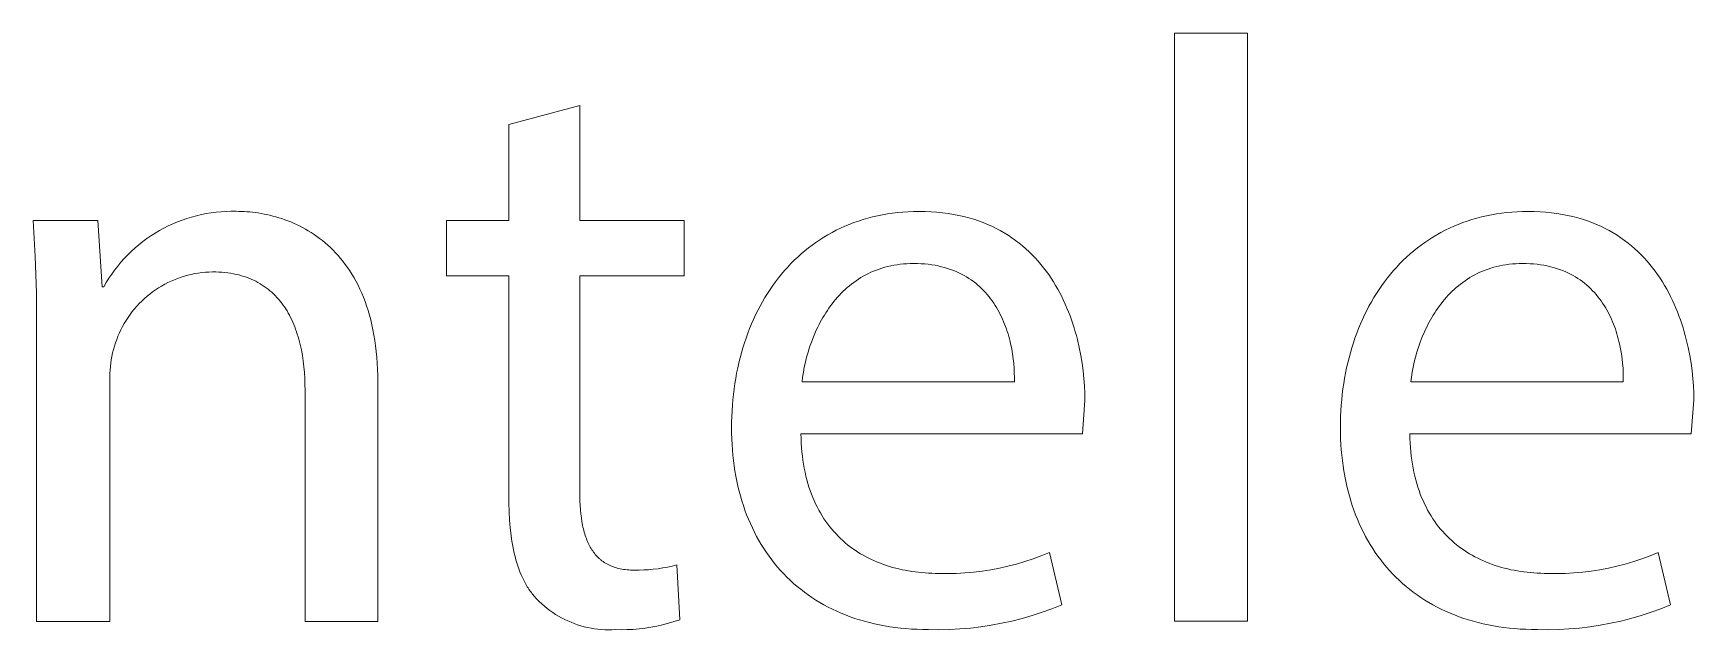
# Model space of a CAD drawing. Header units: millimetres. Extents: x 1383 to 4664, y -160 to 2132.
# Drawn here: x 4263.6 to 4329.4, y -105.3 to -81.6 of the extents above; entities that cross this region are included whole.
import ezdxf

# ---------------------------------------------------------------- set-up
doc = ezdxf.new("R2010")
doc.units = ezdxf.units.MM
doc.header["$MEASUREMENT"] = 0
doc.layers.add('Domyślny', color=7, linetype='Continuous', true_color=0x000000)

msp = doc.modelspace()

# ---------------------------------------------------------------- linework, layer by layer
at = {"layer": 'Domyślny', "color": 18, "lineweight": 15, "true_color": 0x000000}
for p, q in [((4308.843, -81.645), (4311.739, -81.645)), ((4308.843, -104.972), (4308.843, -81.645)), ((4311.739, -81.645), (4311.739, -104.972)), ((4282.432, -85.262), (4285.251, -84.508)), ((4285.251, -84.508), (4285.251, -89.075)), ((4282.432, -89.075), (4282.432, -85.262)), ((4269.663, -88.993), (4269.853, -88.935)), ((4269.853, -88.935), (4270.045, -88.883)), ((4270.045, -88.883), (4270.238, -88.838)), ((4270.238, -88.838), (4270.433, -88.799)), ((4270.433, -88.799), (4270.629, -88.767)), ((4270.629, -88.767), (4270.826, -88.742)), ((4270.826, -88.742), (4271.024, -88.724)), ((4271.024, -88.724), (4271.222, -88.712)), ((4271.222, -88.712), (4271.421, -88.707)), ((4271.421, -88.707), (4271.62, -88.709)), ((4271.62, -88.709), (4271.724, -88.71)), ((4271.724, -88.71), (4271.83, -88.713)), ((4271.83, -88.713), (4271.938, -88.718)), ((4271.938, -88.718), (4272.046, -88.725)), ((4272.046, -88.725), (4272.157, -88.734)), ((4272.157, -88.734), (4272.268, -88.746)), ((4272.268, -88.746), (4272.381, -88.76)), ((4272.381, -88.76), (4272.495, -88.776)), ((4272.495, -88.776), (4272.609, -88.795)), ((4272.609, -88.795), (4272.725, -88.816)), ((4272.725, -88.816), (4272.841, -88.84)), ((4272.841, -88.84), (4272.958, -88.867)), ((4272.958, -88.867), (4273.075, -88.896)), ((4273.075, -88.896), (4273.192, -88.928)), ((4273.192, -88.928), (4273.31, -88.963)), ((4296.679, -88.98), (4296.869, -88.93)), ((4296.869, -88.93), (4297.063, -88.885)), ((4297.063, -88.885), (4297.259, -88.845)), ((4297.259, -88.845), (4297.459, -88.811)), ((4297.459, -88.811), (4297.661, -88.781)), ((4297.661, -88.781), (4297.866, -88.757)), ((4297.866, -88.757), (4298.073, -88.738)), ((4298.073, -88.738), (4298.284, -88.724)), ((4298.284, -88.724), (4298.497, -88.716)), ((4298.497, -88.716), (4298.713, -88.713)), ((4298.713, -88.713), (4298.954, -88.717)), ((4298.954, -88.717), (4299.189, -88.726)), ((4299.189, -88.726), (4299.419, -88.743)), ((4299.419, -88.743), (4299.644, -88.765)), ((4299.644, -88.765), (4299.863, -88.794)), ((4299.863, -88.794), (4300.077, -88.829)), ((4300.077, -88.829), (4300.285, -88.869)), ((4300.285, -88.869), (4300.489, -88.915)), ((4300.489, -88.915), (4300.687, -88.967)), ((4320.836, -88.98), (4321.027, -88.93)), ((4321.027, -88.93), (4321.22, -88.885)), ((4321.22, -88.885), (4321.417, -88.845)), ((4321.417, -88.845), (4321.616, -88.811)), ((4321.616, -88.811), (4321.818, -88.781)), ((4321.818, -88.781), (4322.023, -88.757)), ((4322.023, -88.757), (4322.231, -88.738)), ((4322.231, -88.738), (4322.441, -88.724)), ((4322.441, -88.724), (4322.654, -88.716)), ((4322.654, -88.716), (4322.87, -88.713)), ((4322.87, -88.713), (4323.111, -88.717)), ((4323.111, -88.717), (4323.347, -88.726)), ((4323.347, -88.726), (4323.577, -88.743)), ((4323.577, -88.743), (4323.801, -88.765)), ((4323.801, -88.765), (4324.02, -88.794)), ((4324.02, -88.794), (4324.234, -88.829)), ((4324.234, -88.829), (4324.443, -88.869)), ((4324.443, -88.869), (4324.646, -88.915)), ((4324.646, -88.915), (4324.844, -88.967)), ((4263.651, -90.507), (4263.567, -89.069)), ((4263.567, -89.069), (4266.135, -89.069)), ((4266.135, -89.069), (4266.299, -91.703)), ((4268.237, -89.682), (4268.404, -89.575)), ((4268.404, -89.575), (4268.575, -89.473)), ((4268.575, -89.473), (4268.749, -89.378)), ((4268.749, -89.378), (4268.926, -89.289)), ((4268.926, -89.289), (4269.107, -89.205)), ((4269.107, -89.205), (4269.29, -89.128)), ((4269.29, -89.128), (4269.475, -89.057)), ((4269.475, -89.057), (4269.663, -88.993)), ((4273.31, -88.963), (4273.428, -89)), ((4273.428, -89), (4273.546, -89.041)), ((4273.546, -89.041), (4273.665, -89.085)), ((4273.665, -89.085), (4273.782, -89.132)), ((4273.782, -89.132), (4273.9, -89.182)), ((4273.9, -89.182), (4274.018, -89.235)), ((4274.018, -89.235), (4274.134, -89.291)), ((4274.134, -89.291), (4274.251, -89.351)), ((4274.251, -89.351), (4274.367, -89.414)), ((4274.367, -89.414), (4274.481, -89.481)), ((4274.481, -89.481), (4274.595, -89.551)), ((4274.595, -89.551), (4274.708, -89.625)), ((4279.963, -91.271), (4279.963, -89.075)), ((4279.963, -89.075), (4282.432, -89.075)), ((4285.251, -89.075), (4289.392, -89.075)), ((4289.392, -89.075), (4289.392, -91.271)), ((4295.095, -89.64), (4295.259, -89.549)), ((4295.259, -89.549), (4295.426, -89.462)), ((4295.426, -89.462), (4295.596, -89.379)), ((4295.596, -89.379), (4295.769, -89.301)), ((4295.769, -89.301), (4295.945, -89.227)), ((4295.945, -89.227), (4296.124, -89.158)), ((4296.124, -89.158), (4296.306, -89.094)), ((4296.306, -89.094), (4296.491, -89.034)), ((4296.491, -89.034), (4296.679, -88.98)), ((4300.687, -88.967), (4300.88, -89.024)), ((4300.88, -89.024), (4301.068, -89.086)), ((4301.068, -89.086), (4301.251, -89.154)), ((4301.251, -89.154), (4301.429, -89.226)), ((4301.429, -89.226), (4301.602, -89.304)), ((4301.602, -89.304), (4301.771, -89.386)), ((4301.771, -89.386), (4301.935, -89.472)), ((4301.935, -89.472), (4302.094, -89.563)), ((4302.094, -89.563), (4302.248, -89.659)), ((4319.252, -89.64), (4319.416, -89.549)), ((4319.416, -89.549), (4319.583, -89.462)), ((4319.583, -89.462), (4319.753, -89.379)), ((4319.753, -89.379), (4319.926, -89.301)), ((4319.926, -89.301), (4320.102, -89.227)), ((4320.102, -89.227), (4320.281, -89.158)), ((4320.281, -89.158), (4320.463, -89.094)), ((4320.463, -89.094), (4320.648, -89.034)), ((4320.648, -89.034), (4320.836, -88.98)), ((4324.844, -88.967), (4325.037, -89.024)), ((4325.037, -89.024), (4325.225, -89.086)), ((4325.225, -89.086), (4325.408, -89.154)), ((4325.408, -89.154), (4325.586, -89.226)), ((4325.586, -89.226), (4325.76, -89.304)), ((4325.76, -89.304), (4325.928, -89.386)), ((4325.928, -89.386), (4326.092, -89.472)), ((4326.092, -89.472), (4326.251, -89.563)), ((4326.251, -89.563), (4326.405, -89.659)), ((4267.459, -90.298), (4267.606, -90.164)), ((4267.606, -90.164), (4267.758, -90.036)), ((4267.758, -90.036), (4267.913, -89.912)), ((4267.913, -89.912), (4268.073, -89.794)), ((4268.073, -89.794), (4268.237, -89.682)), ((4274.708, -89.625), (4274.82, -89.702)), ((4274.82, -89.702), (4274.931, -89.783)), ((4274.931, -89.783), (4275.041, -89.868)), ((4275.041, -89.868), (4275.149, -89.957)), ((4275.149, -89.957), (4275.255, -90.05)), ((4275.255, -90.05), (4275.36, -90.147)), ((4275.36, -90.147), (4275.463, -90.248)), ((4275.463, -90.248), (4275.565, -90.352)), ((4294.178, -90.279), (4294.323, -90.162)), ((4294.323, -90.162), (4294.471, -90.05)), ((4294.471, -90.05), (4294.622, -89.941)), ((4294.622, -89.941), (4294.777, -89.837)), ((4294.777, -89.837), (4294.934, -89.736)), ((4294.934, -89.736), (4295.095, -89.64)), ((4302.248, -89.659), (4302.398, -89.758)), ((4302.398, -89.758), (4302.543, -89.861)), ((4302.543, -89.861), (4302.684, -89.969)), ((4302.684, -89.969), (4302.82, -90.08)), ((4302.82, -90.08), (4302.952, -90.194)), ((4302.952, -90.194), (4303.079, -90.312)), ((4318.335, -90.279), (4318.48, -90.162)), ((4318.48, -90.162), (4318.628, -90.05)), ((4318.628, -90.05), (4318.779, -89.941)), ((4318.779, -89.941), (4318.934, -89.837)), ((4318.934, -89.837), (4319.092, -89.736)), ((4319.092, -89.736), (4319.252, -89.64)), ((4326.405, -89.659), (4326.555, -89.758)), ((4326.555, -89.758), (4326.7, -89.861)), ((4326.7, -89.861), (4326.841, -89.969)), ((4326.841, -89.969), (4326.977, -90.08)), ((4326.977, -90.08), (4327.109, -90.194)), ((4327.109, -90.194), (4327.237, -90.312)), ((4263.694, -91.946), (4263.651, -90.507)), ((4266.798, -91.037), (4266.92, -90.881)), ((4266.92, -90.881), (4267.047, -90.728)), ((4267.047, -90.728), (4267.18, -90.58)), ((4267.18, -90.58), (4267.317, -90.437)), ((4267.317, -90.437), (4267.459, -90.298)), ((4275.565, -90.352), (4275.664, -90.462)), ((4275.664, -90.462), (4275.762, -90.575)), ((4275.762, -90.575), (4275.857, -90.693)), ((4275.857, -90.693), (4275.95, -90.815)), ((4275.95, -90.815), (4276.041, -90.941)), ((4293.502, -90.92), (4293.631, -90.785)), ((4293.631, -90.785), (4293.763, -90.653)), ((4293.763, -90.653), (4293.898, -90.524)), ((4293.898, -90.524), (4294.036, -90.4)), ((4294.036, -90.4), (4294.178, -90.279)), ((4297.472, -90.898), (4297.355, -90.928)), ((4297.592, -90.87), (4297.472, -90.898)), ((4297.714, -90.846), (4297.592, -90.87)), ((4297.838, -90.826), (4297.714, -90.846)), ((4297.964, -90.809), (4297.838, -90.826)), ((4298.093, -90.796), (4297.964, -90.809)), ((4298.225, -90.786), (4298.093, -90.796)), ((4298.358, -90.78), (4298.225, -90.786)), ((4298.494, -90.778), (4298.358, -90.78)), ((4298.645, -90.78), (4298.494, -90.778)), ((4298.792, -90.786), (4298.645, -90.78)), ((4298.936, -90.797), (4298.792, -90.786)), ((4299.076, -90.811), (4298.936, -90.797)), ((4299.213, -90.829), (4299.076, -90.811)), ((4299.346, -90.85), (4299.213, -90.829)), ((4299.476, -90.876), (4299.346, -90.85)), ((4299.603, -90.905), (4299.476, -90.876)), ((4299.726, -90.937), (4299.603, -90.905)), ((4303.079, -90.312), (4303.203, -90.433)), ((4303.203, -90.433), (4303.322, -90.558)), ((4303.322, -90.558), (4303.437, -90.685)), ((4303.437, -90.685), (4303.548, -90.815)), ((4303.548, -90.815), (4303.655, -90.948)), ((4317.66, -90.92), (4317.788, -90.785)), ((4317.788, -90.785), (4317.92, -90.653)), ((4317.92, -90.653), (4318.055, -90.524)), ((4318.055, -90.524), (4318.193, -90.4)), ((4318.193, -90.4), (4318.335, -90.279)), ((4321.63, -90.898), (4321.513, -90.928)), ((4321.749, -90.87), (4321.63, -90.898)), ((4321.871, -90.846), (4321.749, -90.87)), ((4321.995, -90.826), (4321.871, -90.846)), ((4322.122, -90.809), (4321.995, -90.826)), ((4322.251, -90.796), (4322.122, -90.809)), ((4322.382, -90.786), (4322.251, -90.796)), ((4322.516, -90.78), (4322.382, -90.786)), ((4322.652, -90.778), (4322.516, -90.78)), ((4322.802, -90.78), (4322.652, -90.778)), ((4322.95, -90.786), (4322.802, -90.78)), ((4323.093, -90.797), (4322.95, -90.786)), ((4323.234, -90.811), (4323.093, -90.797)), ((4323.37, -90.829), (4323.234, -90.811)), ((4323.504, -90.85), (4323.37, -90.829)), ((4323.633, -90.876), (4323.504, -90.85)), ((4323.76, -90.905), (4323.633, -90.876)), ((4323.883, -90.937), (4323.76, -90.905)), ((4327.237, -90.312), (4327.36, -90.433)), ((4327.36, -90.433), (4327.479, -90.558)), ((4327.479, -90.558), (4327.594, -90.685)), ((4327.594, -90.685), (4327.705, -90.815)), ((4327.705, -90.815), (4327.812, -90.948)), ((4266.364, -91.703), (4266.464, -91.531)), ((4266.464, -91.531), (4266.57, -91.363)), ((4266.57, -91.363), (4266.681, -91.198)), ((4266.681, -91.198), (4266.798, -91.037)), ((4268.909, -91.538), (4268.783, -91.603)), ((4269.036, -91.478), (4268.909, -91.538)), ((4269.166, -91.421), (4269.036, -91.478)), ((4269.298, -91.37), (4269.166, -91.421)), ((4269.431, -91.323), (4269.298, -91.37)), ((4269.566, -91.281), (4269.431, -91.323)), ((4269.702, -91.243), (4269.566, -91.281)), ((4269.839, -91.21), (4269.702, -91.243)), ((4269.978, -91.182), (4269.839, -91.21)), ((4270.117, -91.158), (4269.978, -91.182)), ((4270.257, -91.139), (4270.117, -91.158)), ((4270.398, -91.126), (4270.257, -91.139)), ((4270.539, -91.117), (4270.398, -91.126)), ((4270.68, -91.113), (4270.539, -91.117)), ((4270.806, -91.114), (4270.68, -91.113)), ((4270.929, -91.119), (4270.806, -91.114)), ((4271.05, -91.126), (4270.929, -91.119)), ((4271.168, -91.137), (4271.05, -91.126)), ((4271.283, -91.151), (4271.168, -91.137)), ((4271.397, -91.167), (4271.283, -91.151)), ((4271.507, -91.187), (4271.397, -91.167)), ((4271.616, -91.209), (4271.507, -91.187)), ((4271.722, -91.234), (4271.616, -91.209)), ((4271.825, -91.262), (4271.722, -91.234)), ((4271.926, -91.293), (4271.825, -91.262)), ((4272.025, -91.326), (4271.926, -91.293)), ((4272.121, -91.362), (4272.025, -91.326)), ((4272.216, -91.401), (4272.121, -91.362)), ((4272.307, -91.442), (4272.216, -91.401)), ((4272.397, -91.486), (4272.307, -91.442)), ((4272.484, -91.532), (4272.397, -91.486)), ((4272.569, -91.58), (4272.484, -91.532)), ((4276.041, -90.941), (4276.129, -91.072)), ((4276.129, -91.072), (4276.214, -91.207)), ((4276.214, -91.207), (4276.297, -91.348)), ((4276.297, -91.348), (4276.378, -91.492)), ((4276.378, -91.492), (4276.455, -91.642)), ((4282.432, -91.271), (4279.963, -91.271)), ((4282.432, -99.946), (4282.432, -91.271)), ((4289.392, -91.271), (4285.251, -91.271)), ((4285.251, -91.271), (4285.251, -99.848)), ((4292.91, -91.653), (4293.022, -91.5)), ((4293.022, -91.5), (4293.137, -91.35)), ((4293.137, -91.35), (4293.255, -91.203)), ((4293.255, -91.203), (4293.377, -91.06)), ((4293.377, -91.06), (4293.502, -90.92)), ((4296.124, -91.527), (4296.036, -91.594)), ((4296.214, -91.463), (4296.124, -91.527)), ((4296.307, -91.401), (4296.214, -91.463)), ((4296.402, -91.341), (4296.307, -91.401)), ((4296.499, -91.284), (4296.402, -91.341)), ((4296.598, -91.23), (4296.499, -91.284)), ((4296.7, -91.178), (4296.598, -91.23)), ((4296.803, -91.129), (4296.7, -91.178)), ((4296.909, -91.083), (4296.803, -91.129)), ((4297.017, -91.04), (4296.909, -91.083)), ((4297.128, -90.999), (4297.017, -91.04)), ((4297.24, -90.962), (4297.128, -90.999)), ((4297.355, -90.928), (4297.24, -90.962)), ((4299.846, -90.973), (4299.726, -90.937)), ((4299.963, -91.012), (4299.846, -90.973)), ((4300.076, -91.054), (4299.963, -91.012)), ((4300.186, -91.1), (4300.076, -91.054)), ((4300.294, -91.148), (4300.186, -91.1)), ((4300.398, -91.2), (4300.294, -91.148)), ((4300.499, -91.254), (4300.398, -91.2)), ((4300.597, -91.311), (4300.499, -91.254)), ((4300.692, -91.371), (4300.597, -91.311)), ((4300.784, -91.433), (4300.692, -91.371)), ((4300.873, -91.498), (4300.784, -91.433)), ((4300.96, -91.565), (4300.873, -91.498)), ((4301.043, -91.635), (4300.96, -91.565)), ((4303.655, -90.948), (4303.758, -91.083)), ((4303.758, -91.083), (4303.857, -91.221)), ((4303.857, -91.221), (4303.952, -91.361)), ((4303.952, -91.361), (4304.043, -91.504)), ((4304.043, -91.504), (4304.131, -91.648)), ((4317.068, -91.653), (4317.179, -91.5)), ((4317.179, -91.5), (4317.294, -91.35)), ((4317.294, -91.35), (4317.413, -91.203)), ((4317.413, -91.203), (4317.534, -91.06)), ((4317.534, -91.06), (4317.66, -90.92)), ((4320.281, -91.527), (4320.193, -91.594)), ((4320.372, -91.463), (4320.281, -91.527)), ((4320.464, -91.401), (4320.372, -91.463)), ((4320.559, -91.341), (4320.464, -91.401)), ((4320.656, -91.284), (4320.559, -91.341)), ((4320.756, -91.23), (4320.656, -91.284)), ((4320.857, -91.178), (4320.756, -91.23)), ((4320.961, -91.129), (4320.857, -91.178)), ((4321.067, -91.083), (4320.961, -91.129)), ((4321.175, -91.04), (4321.067, -91.083)), ((4321.285, -90.999), (4321.175, -91.04)), ((4321.398, -90.962), (4321.285, -90.999)), ((4321.513, -90.928), (4321.398, -90.962)), ((4324.003, -90.973), (4323.883, -90.937)), ((4324.12, -91.012), (4324.003, -90.973)), ((4324.233, -91.054), (4324.12, -91.012)), ((4324.344, -91.1), (4324.233, -91.054)), ((4324.451, -91.148), (4324.344, -91.1)), ((4324.555, -91.2), (4324.451, -91.148)), ((4324.656, -91.254), (4324.555, -91.2)), ((4324.754, -91.311), (4324.656, -91.254)), ((4324.849, -91.371), (4324.754, -91.311)), ((4324.941, -91.433), (4324.849, -91.371)), ((4325.031, -91.498), (4324.941, -91.433)), ((4325.117, -91.565), (4325.031, -91.498)), ((4325.201, -91.635), (4325.117, -91.565)), ((4327.812, -90.948), (4327.915, -91.083)), ((4327.915, -91.083), (4328.014, -91.221)), ((4328.014, -91.221), (4328.109, -91.361)), ((4328.109, -91.361), (4328.2, -91.504)), ((4328.2, -91.504), (4328.288, -91.648)), ((4263.698, -93.385), (4263.694, -91.946)), ((4266.299, -91.703), (4266.364, -91.703)), ((4267.977, -92.172), (4267.874, -92.268)), ((4268.083, -92.079), (4267.977, -92.172)), ((4268.193, -91.99), (4268.083, -92.079)), ((4268.306, -91.904), (4268.193, -91.99)), ((4268.421, -91.823), (4268.306, -91.904)), ((4268.539, -91.745), (4268.421, -91.823)), ((4268.66, -91.672), (4268.539, -91.745)), ((4268.783, -91.603), (4268.66, -91.672)), ((4272.652, -91.632), (4272.569, -91.58)), ((4272.732, -91.685), (4272.652, -91.632)), ((4272.81, -91.741), (4272.732, -91.685)), ((4272.887, -91.799), (4272.81, -91.741)), ((4272.961, -91.859), (4272.887, -91.799)), ((4273.032, -91.922), (4272.961, -91.859)), ((4273.102, -91.987), (4273.032, -91.922)), ((4273.17, -92.054), (4273.102, -91.987)), ((4273.235, -92.123), (4273.17, -92.054)), ((4273.299, -92.194), (4273.235, -92.123)), ((4273.36, -92.267), (4273.299, -92.194)), ((4276.455, -91.642), (4276.529, -91.796)), ((4276.529, -91.796), (4276.6, -91.956)), ((4276.6, -91.956), (4276.669, -92.12)), ((4276.669, -92.12), (4276.733, -92.289)), ((4292.499, -92.299), (4292.597, -92.133)), ((4292.597, -92.133), (4292.698, -91.97)), ((4292.698, -91.97), (4292.802, -91.81)), ((4292.802, -91.81), (4292.91, -91.653)), ((4295.403, -92.203), (4295.333, -92.288)), ((4295.475, -92.121), (4295.403, -92.203)), ((4295.549, -92.04), (4295.475, -92.121)), ((4295.625, -91.961), (4295.549, -92.04)), ((4295.703, -91.883), (4295.625, -91.961)), ((4295.783, -91.808), (4295.703, -91.883)), ((4295.865, -91.735), (4295.783, -91.808)), ((4295.949, -91.663), (4295.865, -91.735)), ((4296.036, -91.594), (4295.949, -91.663)), ((4301.124, -91.707), (4301.043, -91.635)), ((4301.202, -91.781), (4301.124, -91.707)), ((4301.277, -91.857), (4301.202, -91.781)), ((4301.35, -91.935), (4301.277, -91.857)), ((4301.42, -92.015), (4301.35, -91.935)), ((4301.487, -92.096), (4301.42, -92.015)), ((4301.552, -92.18), (4301.487, -92.096)), ((4301.614, -92.265), (4301.552, -92.18)), ((4304.131, -91.648), (4304.215, -91.794)), ((4304.215, -91.794), (4304.295, -91.942)), ((4304.295, -91.942), (4304.371, -92.091)), ((4304.371, -92.091), (4304.445, -92.242)), ((4316.656, -92.299), (4316.754, -92.133)), ((4316.754, -92.133), (4316.855, -91.97)), ((4316.855, -91.97), (4316.96, -91.81)), ((4316.96, -91.81), (4317.068, -91.653)), ((4319.561, -92.203), (4319.491, -92.288)), ((4319.632, -92.121), (4319.561, -92.203)), ((4319.706, -92.04), (4319.632, -92.121)), ((4319.782, -91.961), (4319.706, -92.04)), ((4319.86, -91.883), (4319.782, -91.961)), ((4319.94, -91.808), (4319.86, -91.883)), ((4320.022, -91.735), (4319.94, -91.808)), ((4320.107, -91.663), (4320.022, -91.735)), ((4320.193, -91.594), (4320.107, -91.663)), ((4325.281, -91.707), (4325.201, -91.635)), ((4325.359, -91.781), (4325.281, -91.707)), ((4325.434, -91.857), (4325.359, -91.781)), ((4325.507, -91.935), (4325.434, -91.857)), ((4325.577, -92.015), (4325.507, -91.935)), ((4325.644, -92.096), (4325.577, -92.015)), ((4325.709, -92.18), (4325.644, -92.096)), ((4325.771, -92.265), (4325.709, -92.18)), ((4328.288, -91.648), (4328.372, -91.794)), ((4328.372, -91.794), (4328.452, -91.942)), ((4328.452, -91.942), (4328.529, -92.091)), ((4328.529, -92.091), (4328.602, -92.242)), ((4267.411, -92.801), (4267.33, -92.917)), ((4267.496, -92.688), (4267.411, -92.801)), ((4267.585, -92.578), (4267.496, -92.688)), ((4267.678, -92.472), (4267.585, -92.578)), ((4267.774, -92.368), (4267.678, -92.472)), ((4267.874, -92.268), (4267.774, -92.368)), ((4273.419, -92.343), (4273.36, -92.267)), ((4273.476, -92.42), (4273.419, -92.343)), ((4273.532, -92.499), (4273.476, -92.42)), ((4273.585, -92.58), (4273.532, -92.499)), ((4273.636, -92.663), (4273.585, -92.58)), ((4273.686, -92.747), (4273.636, -92.663)), ((4273.733, -92.834), (4273.686, -92.747)), ((4273.779, -92.922), (4273.733, -92.834)), ((4276.733, -92.289), (4276.795, -92.463)), ((4276.795, -92.463), (4276.852, -92.643)), ((4276.852, -92.643), (4276.906, -92.827)), ((4276.906, -92.827), (4276.957, -93.017)), ((4292.144, -92.994), (4292.228, -92.816)), ((4292.228, -92.816), (4292.315, -92.641)), ((4292.315, -92.641), (4292.405, -92.468)), ((4292.405, -92.468), (4292.499, -92.299)), ((4294.956, -92.823), (4294.9, -92.916)), ((4295.014, -92.731), (4294.956, -92.823)), ((4295.074, -92.639), (4295.014, -92.731)), ((4295.136, -92.549), (4295.074, -92.639)), ((4295.2, -92.461), (4295.136, -92.549)), ((4295.266, -92.373), (4295.2, -92.461)), ((4295.333, -92.288), (4295.266, -92.373)), ((4301.674, -92.351), (4301.614, -92.265)), ((4301.731, -92.439), (4301.674, -92.351)), ((4301.786, -92.528), (4301.731, -92.439)), ((4301.838, -92.619), (4301.786, -92.528)), ((4301.889, -92.71), (4301.838, -92.619)), ((4301.936, -92.803), (4301.889, -92.71)), ((4301.982, -92.897), (4301.936, -92.803)), ((4304.445, -92.242), (4304.514, -92.394)), ((4304.514, -92.394), (4304.58, -92.547)), ((4304.58, -92.547), (4304.643, -92.702)), ((4304.643, -92.702), (4304.703, -92.857)), ((4304.703, -92.857), (4304.759, -93.013)), ((4316.302, -92.994), (4316.385, -92.816)), ((4316.385, -92.816), (4316.472, -92.641)), ((4316.472, -92.641), (4316.562, -92.468)), ((4316.562, -92.468), (4316.656, -92.299)), ((4319.113, -92.823), (4319.057, -92.916)), ((4319.171, -92.731), (4319.113, -92.823)), ((4319.231, -92.639), (4319.171, -92.731)), ((4319.293, -92.549), (4319.231, -92.639)), ((4319.357, -92.461), (4319.293, -92.549)), ((4319.423, -92.373), (4319.357, -92.461)), ((4319.491, -92.288), (4319.423, -92.373)), ((4325.831, -92.351), (4325.771, -92.265)), ((4325.888, -92.439), (4325.831, -92.351)), ((4325.943, -92.528), (4325.888, -92.439)), ((4325.996, -92.619), (4325.943, -92.528)), ((4326.046, -92.71), (4325.996, -92.619)), ((4326.094, -92.803), (4326.046, -92.71)), ((4326.139, -92.897), (4326.094, -92.803)), ((4328.602, -92.242), (4328.671, -92.394)), ((4328.671, -92.394), (4328.738, -92.547)), ((4328.738, -92.547), (4328.801, -92.702)), ((4328.801, -92.702), (4328.86, -92.857)), ((4328.86, -92.857), (4328.916, -93.013)), ((4263.698, -104.978), (4263.698, -93.385)), ((4266.986, -93.533), (4266.93, -93.663)), ((4267.046, -93.405), (4266.986, -93.533)), ((4267.111, -93.279), (4267.046, -93.405)), ((4267.18, -93.156), (4267.111, -93.279)), ((4267.253, -93.035), (4267.18, -93.156)), ((4267.33, -92.917), (4267.253, -93.035)), ((4273.822, -93.011), (4273.779, -92.922)), ((4273.864, -93.103), (4273.822, -93.011)), ((4273.904, -93.196), (4273.864, -93.103)), ((4273.942, -93.29), (4273.904, -93.196)), ((4273.978, -93.387), (4273.942, -93.29)), ((4274.013, -93.484), (4273.978, -93.387)), ((4274.045, -93.583), (4274.013, -93.484)), ((4276.957, -93.017), (4277.004, -93.213)), ((4277.004, -93.213), (4277.046, -93.413)), ((4277.046, -93.413), (4277.085, -93.619)), ((4291.848, -93.735), (4291.917, -93.546)), ((4291.917, -93.546), (4291.989, -93.359)), ((4291.989, -93.359), (4292.065, -93.175)), ((4292.065, -93.175), (4292.144, -92.994)), ((4294.603, -93.496), (4294.518, -93.694)), ((4294.648, -93.398), (4294.603, -93.496)), ((4294.694, -93.3), (4294.648, -93.398)), ((4294.743, -93.203), (4294.694, -93.3)), ((4294.793, -93.106), (4294.743, -93.203)), ((4294.846, -93.011), (4294.793, -93.106)), ((4294.9, -92.916), (4294.846, -93.011)), ((4302.025, -92.992), (4301.982, -92.897)), ((4302.067, -93.087), (4302.025, -92.992)), ((4302.106, -93.183), (4302.067, -93.087)), ((4302.143, -93.28), (4302.106, -93.183)), ((4302.177, -93.377), (4302.143, -93.28)), ((4302.21, -93.475), (4302.177, -93.377)), ((4302.241, -93.573), (4302.21, -93.475)), ((4304.759, -93.013), (4304.812, -93.169)), ((4304.812, -93.169), (4304.862, -93.326)), ((4304.862, -93.326), (4304.909, -93.483)), ((4304.909, -93.483), (4304.953, -93.64)), ((4316.005, -93.735), (4316.074, -93.546)), ((4316.074, -93.546), (4316.146, -93.359)), ((4316.146, -93.359), (4316.222, -93.175)), ((4316.222, -93.175), (4316.302, -92.994)), ((4318.76, -93.496), (4318.676, -93.694)), ((4318.805, -93.398), (4318.76, -93.496)), ((4318.852, -93.3), (4318.805, -93.398)), ((4318.9, -93.203), (4318.852, -93.3)), ((4318.951, -93.106), (4318.9, -93.203)), ((4319.003, -93.011), (4318.951, -93.106)), ((4319.057, -92.916), (4319.003, -93.011)), ((4326.183, -92.992), (4326.139, -92.897)), ((4326.224, -93.087), (4326.183, -92.992)), ((4326.263, -93.183), (4326.224, -93.087)), ((4326.3, -93.28), (4326.263, -93.183)), ((4326.335, -93.377), (4326.3, -93.28)), ((4326.367, -93.475), (4326.335, -93.377)), ((4326.398, -93.573), (4326.367, -93.475)), ((4328.916, -93.013), (4328.97, -93.169)), ((4328.97, -93.169), (4329.02, -93.326)), ((4329.02, -93.326), (4329.066, -93.483)), ((4329.066, -93.483), (4329.11, -93.64)), ((4266.752, -94.195), (4266.719, -94.328)), ((4266.79, -94.063), (4266.752, -94.195)), ((4266.832, -93.928), (4266.79, -94.063)), ((4266.879, -93.794), (4266.832, -93.928)), ((4266.93, -93.663), (4266.879, -93.794)), ((4274.076, -93.684), (4274.045, -93.583)), ((4274.106, -93.786), (4274.076, -93.684)), ((4274.133, -93.889), (4274.106, -93.786)), ((4274.159, -93.993), (4274.133, -93.889)), ((4274.205, -94.206), (4274.159, -93.993)), ((4274.245, -94.424), (4274.205, -94.206)), ((4277.085, -93.619), (4277.119, -93.831)), ((4277.119, -93.831), (4277.15, -94.048)), ((4277.15, -94.048), (4277.175, -94.271)), ((4291.665, -94.317), (4291.722, -94.121)), ((4291.722, -94.121), (4291.783, -93.926)), ((4291.783, -93.926), (4291.848, -93.735)), ((4294.371, -94.095), (4294.308, -94.296)), ((4294.441, -93.894), (4294.371, -94.095)), ((4294.518, -93.694), (4294.441, -93.894)), ((4302.27, -93.672), (4302.241, -93.573)), ((4302.297, -93.77), (4302.27, -93.672)), ((4302.322, -93.869), (4302.297, -93.77)), ((4302.345, -93.968), (4302.322, -93.869)), ((4302.386, -94.165), (4302.345, -93.968)), ((4302.419, -94.361), (4302.386, -94.165)), ((4304.953, -93.64), (4304.994, -93.797)), ((4304.994, -93.797), (4305.067, -94.111)), ((4305.067, -94.111), (4305.129, -94.424)), ((4315.822, -94.317), (4315.88, -94.121)), ((4315.88, -94.121), (4315.941, -93.926)), ((4315.941, -93.926), (4316.005, -93.735)), ((4318.528, -94.095), (4318.465, -94.296)), ((4318.598, -93.894), (4318.528, -94.095)), ((4318.676, -93.694), (4318.598, -93.894)), ((4326.427, -93.672), (4326.398, -93.573)), ((4326.454, -93.77), (4326.427, -93.672)), ((4326.479, -93.869), (4326.454, -93.77)), ((4326.502, -93.968), (4326.479, -93.869)), ((4326.543, -94.165), (4326.502, -93.968)), ((4326.577, -94.361), (4326.543, -94.165)), ((4329.11, -93.64), (4329.151, -93.797)), ((4329.151, -93.797), (4329.224, -94.111)), ((4329.224, -94.111), (4329.286, -94.424)), ((4266.643, -94.733), (4266.627, -94.869)), ((4266.664, -94.597), (4266.643, -94.733)), ((4266.689, -94.462), (4266.664, -94.597)), ((4266.719, -94.328), (4266.689, -94.462)), ((4274.278, -94.646), (4274.245, -94.424)), ((4274.305, -94.872), (4274.278, -94.646)), ((4277.175, -94.271), (4277.197, -94.499)), ((4277.197, -94.499), (4277.214, -94.734)), ((4277.214, -94.734), (4277.226, -94.974)), ((4291.516, -94.921), (4291.562, -94.717)), ((4291.562, -94.717), (4291.612, -94.516)), ((4291.612, -94.516), (4291.665, -94.317)), ((4294.202, -94.697), (4294.159, -94.896)), ((4294.252, -94.497), (4294.202, -94.697)), ((4294.308, -94.296), (4294.252, -94.497)), ((4302.447, -94.556), (4302.419, -94.361)), ((4302.467, -94.748), (4302.447, -94.556)), ((4302.482, -94.936), (4302.467, -94.748)), ((4305.129, -94.424), (4305.18, -94.733)), ((4305.18, -94.733), (4305.221, -95.038)), ((4315.673, -94.921), (4315.719, -94.717)), ((4315.719, -94.717), (4315.769, -94.516)), ((4315.769, -94.516), (4315.822, -94.317)), ((4318.359, -94.697), (4318.316, -94.896)), ((4318.409, -94.497), (4318.359, -94.697)), ((4318.465, -94.296), (4318.409, -94.497)), ((4326.604, -94.556), (4326.577, -94.361)), ((4326.625, -94.748), (4326.604, -94.556)), ((4326.64, -94.936), (4326.625, -94.748)), ((4329.286, -94.424), (4329.337, -94.733)), ((4329.337, -94.733), (4329.378, -95.038)), ((4266.607, -95.143), (4266.604, -95.28)), ((4266.604, -95.28), (4266.605, -95.417)), ((4266.605, -95.417), (4266.605, -104.978)), ((4266.615, -95.006), (4266.607, -95.143)), ((4266.627, -94.869), (4266.615, -95.006)), ((4274.325, -95.102), (4274.305, -94.872)), ((4274.34, -95.335), (4274.325, -95.102)), ((4274.348, -95.571), (4274.34, -95.335)), ((4277.226, -94.974), (4277.233, -95.22)), ((4277.233, -95.22), (4277.236, -95.472)), ((4277.236, -95.472), (4277.236, -104.978)), ((4291.402, -95.544), (4291.436, -95.335)), ((4291.436, -95.335), (4291.474, -95.127)), ((4291.474, -95.127), (4291.516, -94.921)), ((4294.093, -95.286), (4294.069, -95.476)), ((4294.069, -95.476), (4302.493, -95.476)), ((4294.123, -95.092), (4294.093, -95.286)), ((4294.159, -94.896), (4294.123, -95.092)), ((4302.491, -95.121), (4302.482, -94.936)), ((4302.495, -95.301), (4302.491, -95.121)), ((4302.493, -95.476), (4302.495, -95.301)), ((4305.221, -95.038), (4305.252, -95.339)), ((4305.252, -95.339), (4305.274, -95.633)), ((4315.559, -95.544), (4315.593, -95.335)), ((4315.593, -95.335), (4315.631, -95.127)), ((4315.631, -95.127), (4315.673, -94.921)), ((4318.25, -95.286), (4318.227, -95.476)), ((4318.227, -95.476), (4326.65, -95.476)), ((4318.28, -95.092), (4318.25, -95.286)), ((4318.316, -94.896), (4318.28, -95.092)), ((4326.649, -95.121), (4326.64, -94.936)), ((4326.652, -95.301), (4326.649, -95.121)), ((4326.65, -95.476), (4326.652, -95.301)), ((4329.378, -95.038), (4329.409, -95.339)), ((4329.409, -95.339), (4329.431, -95.633)), ((4274.351, -95.811), (4274.348, -95.571)), ((4274.351, -104.978), (4274.351, -95.811)), ((4291.323, -96.186), (4291.345, -95.97)), ((4291.345, -95.97), (4291.372, -95.756)), ((4291.372, -95.756), (4291.402, -95.544)), ((4305.274, -95.633), (4305.286, -95.919)), ((4305.286, -95.919), (4305.29, -96.198)), ((4315.48, -96.186), (4315.503, -95.97)), ((4315.503, -95.97), (4315.529, -95.756)), ((4315.529, -95.756), (4315.559, -95.544)), ((4329.431, -95.633), (4329.443, -95.919)), ((4329.443, -95.919), (4329.448, -96.198)), ((4291.274, -97.066), (4291.28, -96.843)), ((4291.28, -96.843), (4291.291, -96.623)), ((4291.291, -96.623), (4291.305, -96.403)), ((4291.305, -96.403), (4291.323, -96.186)), ((4305.29, -96.198), (4305.192, -97.541)), ((4315.432, -97.066), (4315.438, -96.843)), ((4315.438, -96.843), (4315.448, -96.623)), ((4315.448, -96.623), (4315.462, -96.403)), ((4315.462, -96.403), (4315.48, -96.186)), ((4329.448, -96.198), (4329.349, -97.541)), ((4291.272, -97.29), (4291.274, -97.066)), ((4291.274, -97.513), (4291.272, -97.29)), ((4315.43, -97.29), (4315.432, -97.066)), ((4315.432, -97.513), (4315.43, -97.29)), ((4291.281, -97.734), (4291.274, -97.513)), ((4291.291, -97.953), (4291.281, -97.734)), ((4291.306, -98.169), (4291.291, -97.953)), ((4294.026, -97.541), (4294.03, -97.723)), ((4305.192, -97.541), (4294.026, -97.541)), ((4294.03, -97.723), (4294.038, -97.901)), ((4294.038, -97.901), (4294.049, -98.076)), ((4294.049, -98.076), (4294.064, -98.248)), ((4315.438, -97.734), (4315.432, -97.513)), ((4315.449, -97.953), (4315.438, -97.734)), ((4315.463, -98.169), (4315.449, -97.953)), ((4318.183, -97.541), (4318.187, -97.723)), ((4329.349, -97.541), (4318.183, -97.541)), ((4318.187, -97.723), (4318.195, -97.901)), ((4318.195, -97.901), (4318.206, -98.076)), ((4318.206, -98.076), (4318.221, -98.248)), ((4291.325, -98.382), (4291.306, -98.169)), ((4291.348, -98.593), (4291.325, -98.382)), ((4291.376, -98.802), (4291.348, -98.593)), ((4291.407, -99.008), (4291.376, -98.802)), ((4294.064, -98.248), (4294.082, -98.416)), ((4294.082, -98.416), (4294.104, -98.582)), ((4294.104, -98.582), (4294.129, -98.743)), ((4294.129, -98.743), (4294.157, -98.902)), ((4315.482, -98.382), (4315.463, -98.169)), ((4315.506, -98.593), (4315.482, -98.382)), ((4315.533, -98.802), (4315.506, -98.593)), ((4315.564, -99.008), (4315.533, -98.802)), ((4318.221, -98.248), (4318.24, -98.416)), ((4318.24, -98.416), (4318.261, -98.582)), ((4318.261, -98.582), (4318.286, -98.743)), ((4318.286, -98.743), (4318.314, -98.902)), ((4291.443, -99.212), (4291.407, -99.008)), ((4291.482, -99.413), (4291.443, -99.212)), ((4291.526, -99.611), (4291.482, -99.413)), ((4294.157, -98.902), (4294.188, -99.057)), ((4294.188, -99.057), (4294.223, -99.209)), ((4294.223, -99.209), (4294.26, -99.358)), ((4294.26, -99.358), (4294.301, -99.504)), ((4315.6, -99.212), (4315.564, -99.008)), ((4315.64, -99.413), (4315.6, -99.212)), ((4315.683, -99.611), (4315.64, -99.413)), ((4318.314, -98.902), (4318.345, -99.057)), ((4318.345, -99.057), (4318.38, -99.209)), ((4318.38, -99.209), (4318.418, -99.358)), ((4318.418, -99.358), (4318.458, -99.504)), ((4282.436, -100.291), (4282.432, -99.946)), ((4285.251, -99.848), (4285.253, -100.03)), ((4285.253, -100.03), (4285.258, -100.207)), ((4291.574, -99.806), (4291.526, -99.611)), ((4291.625, -99.999), (4291.574, -99.806)), ((4291.681, -100.189), (4291.625, -99.999)), ((4294.301, -99.504), (4294.345, -99.647)), ((4294.345, -99.647), (4294.391, -99.786)), ((4294.391, -99.786), (4294.441, -99.922)), ((4294.441, -99.922), (4294.494, -100.055)), ((4294.494, -100.055), (4294.549, -100.185)), ((4315.731, -99.806), (4315.683, -99.611)), ((4315.783, -99.999), (4315.731, -99.806)), ((4315.838, -100.189), (4315.783, -99.999)), ((4318.458, -99.504), (4318.502, -99.647)), ((4318.502, -99.647), (4318.549, -99.786)), ((4318.549, -99.786), (4318.598, -99.922)), ((4318.598, -99.922), (4318.651, -100.055)), ((4318.651, -100.055), (4318.706, -100.185)), ((4282.446, -100.626), (4282.436, -100.291)), ((4282.465, -100.949), (4282.446, -100.626)), ((4285.258, -100.207), (4285.266, -100.379)), ((4285.266, -100.379), (4285.278, -100.545)), ((4285.278, -100.545), (4285.294, -100.707)), ((4285.294, -100.707), (4285.313, -100.864)), ((4291.741, -100.376), (4291.681, -100.189)), ((4291.805, -100.56), (4291.741, -100.376)), ((4291.872, -100.742), (4291.805, -100.56)), ((4291.944, -100.92), (4291.872, -100.742)), ((4294.549, -100.185), (4294.607, -100.312)), ((4294.607, -100.312), (4294.668, -100.436)), ((4294.668, -100.436), (4294.731, -100.557)), ((4294.731, -100.557), (4294.798, -100.675)), ((4294.798, -100.675), (4294.867, -100.789)), ((4294.867, -100.789), (4294.938, -100.901)), ((4315.898, -100.376), (4315.838, -100.189)), ((4315.962, -100.56), (4315.898, -100.376)), ((4316.029, -100.742), (4315.962, -100.56)), ((4316.101, -100.92), (4316.029, -100.742)), ((4318.706, -100.185), (4318.764, -100.312)), ((4318.764, -100.312), (4318.825, -100.436)), ((4318.825, -100.436), (4318.889, -100.557)), ((4318.889, -100.557), (4318.955, -100.675)), ((4318.955, -100.675), (4319.024, -100.789)), ((4319.024, -100.789), (4319.095, -100.901)), ((4282.491, -101.262), (4282.465, -100.949)), ((4282.525, -101.563), (4282.491, -101.262)), ((4285.313, -100.864), (4285.336, -101.015)), ((4285.336, -101.015), (4285.363, -101.161)), ((4285.363, -101.161), (4285.378, -101.232)), ((4285.378, -101.232), (4285.394, -101.301)), ((4285.394, -101.301), (4285.411, -101.37)), ((4285.411, -101.37), (4285.429, -101.436)), ((4285.429, -101.436), (4285.448, -101.502)), ((4292.019, -101.096), (4291.944, -100.92)), ((4292.098, -101.268), (4292.019, -101.096)), ((4292.181, -101.438), (4292.098, -101.268)), ((4292.268, -101.604), (4292.181, -101.438)), ((4294.938, -100.901), (4295.012, -101.01)), ((4295.012, -101.01), (4295.088, -101.115)), ((4295.088, -101.115), (4295.167, -101.218)), ((4295.167, -101.218), (4295.248, -101.318)), ((4295.248, -101.318), (4295.332, -101.414)), ((4295.332, -101.414), (4295.417, -101.508)), ((4316.176, -101.096), (4316.101, -100.92)), ((4316.256, -101.268), (4316.176, -101.096)), ((4316.339, -101.438), (4316.256, -101.268)), ((4316.425, -101.604), (4316.339, -101.438)), ((4319.095, -100.901), (4319.169, -101.01)), ((4319.169, -101.01), (4319.245, -101.115)), ((4319.245, -101.115), (4319.324, -101.218)), ((4319.324, -101.218), (4319.405, -101.318)), ((4319.405, -101.318), (4319.489, -101.414)), ((4319.489, -101.414), (4319.575, -101.508)), ((4282.546, -101.709), (4282.525, -101.563)), ((4282.569, -101.853), (4282.546, -101.709)), ((4282.593, -101.993), (4282.569, -101.853)), ((4282.621, -102.131), (4282.593, -101.993)), ((4285.448, -101.502), (4285.468, -101.566)), ((4285.468, -101.566), (4285.49, -101.629)), ((4285.49, -101.629), (4285.512, -101.69)), ((4285.512, -101.69), (4285.535, -101.751)), ((4285.535, -101.751), (4285.56, -101.809)), ((4285.56, -101.809), (4285.585, -101.866)), ((4285.585, -101.866), (4285.612, -101.922)), ((4285.612, -101.922), (4285.64, -101.977)), ((4285.64, -101.977), (4285.669, -102.03)), ((4285.669, -102.03), (4285.699, -102.081)), ((4285.699, -102.081), (4285.73, -102.131)), ((4292.359, -101.767), (4292.268, -101.604)), ((4292.453, -101.927), (4292.359, -101.767)), ((4292.552, -102.084), (4292.453, -101.927)), ((4292.654, -102.238), (4292.552, -102.084)), ((4295.417, -101.508), (4295.505, -101.599)), ((4295.505, -101.599), (4295.595, -101.687)), ((4295.595, -101.687), (4295.688, -101.772)), ((4295.688, -101.772), (4295.782, -101.855)), ((4295.782, -101.855), (4295.878, -101.934)), ((4295.878, -101.934), (4295.977, -102.011)), ((4295.977, -102.011), (4296.077, -102.085)), ((4296.077, -102.085), (4296.18, -102.156)), ((4316.516, -101.767), (4316.425, -101.604)), ((4316.611, -101.927), (4316.516, -101.767)), ((4316.709, -102.084), (4316.611, -101.927)), ((4316.811, -102.238), (4316.709, -102.084)), ((4319.575, -101.508), (4319.663, -101.599)), ((4319.663, -101.599), (4319.753, -101.687)), ((4319.753, -101.687), (4319.845, -101.772)), ((4319.845, -101.772), (4319.939, -101.855)), ((4319.939, -101.855), (4320.036, -101.934)), ((4320.036, -101.934), (4320.134, -102.011)), ((4320.134, -102.011), (4320.235, -102.085)), ((4320.235, -102.085), (4320.337, -102.156)), ((4282.65, -102.266), (4282.621, -102.131)), ((4282.682, -102.398), (4282.65, -102.266)), ((4282.716, -102.527), (4282.682, -102.398)), ((4282.753, -102.652), (4282.716, -102.527)), ((4282.792, -102.775), (4282.753, -102.652)), ((4285.73, -102.131), (4285.763, -102.18)), ((4285.763, -102.18), (4285.796, -102.227)), ((4285.796, -102.227), (4285.831, -102.273)), ((4285.831, -102.273), (4285.867, -102.317)), ((4285.867, -102.317), (4285.905, -102.36)), ((4285.905, -102.36), (4285.943, -102.402)), ((4285.943, -102.402), (4285.983, -102.442)), ((4285.983, -102.442), (4286.024, -102.48)), ((4286.024, -102.48), (4286.045, -102.499)), ((4286.045, -102.499), (4286.066, -102.517)), ((4286.066, -102.517), (4286.088, -102.535)), ((4286.088, -102.535), (4286.11, -102.553)), ((4286.11, -102.553), (4286.132, -102.57)), ((4286.132, -102.57), (4286.155, -102.586)), ((4286.155, -102.586), (4286.178, -102.603)), ((4286.178, -102.603), (4286.201, -102.619)), ((4286.201, -102.619), (4286.224, -102.635)), ((4286.224, -102.635), (4286.248, -102.65)), ((4286.248, -102.65), (4286.273, -102.665)), ((4286.273, -102.665), (4286.297, -102.679)), ((4286.297, -102.679), (4286.347, -102.707)), ((4286.347, -102.707), (4286.399, -102.733)), ((4286.399, -102.733), (4286.451, -102.758)), ((4286.451, -102.758), (4286.506, -102.781)), ((4288.914, -102.779), (4289.097, -102.732)), ((4289.097, -102.732), (4289.217, -104.907)), ((4292.759, -102.388), (4292.654, -102.238)), ((4292.869, -102.535), (4292.759, -102.388)), ((4292.982, -102.679), (4292.869, -102.535)), ((4293.098, -102.819), (4292.982, -102.679)), ((4296.18, -102.156), (4296.284, -102.224)), ((4296.284, -102.224), (4296.39, -102.289)), ((4296.39, -102.289), (4296.497, -102.352)), ((4296.497, -102.352), (4296.607, -102.412)), ((4296.607, -102.412), (4296.718, -102.469)), ((4296.718, -102.469), (4296.83, -102.524)), ((4296.83, -102.524), (4296.945, -102.576)), ((4296.945, -102.576), (4297.06, -102.625)), ((4297.06, -102.625), (4297.178, -102.671)), ((4297.178, -102.671), (4297.296, -102.715)), ((4297.296, -102.715), (4297.417, -102.756)), ((4297.417, -102.756), (4297.538, -102.795)), ((4302.239, -102.787), (4302.574, -102.7)), ((4302.574, -102.7), (4302.906, -102.601)), ((4302.906, -102.601), (4303.235, -102.492)), ((4303.235, -102.492), (4303.56, -102.371)), ((4303.56, -102.371), (4303.881, -102.24)), ((4303.881, -102.24), (4304.372, -104.315)), ((4316.917, -102.388), (4316.811, -102.238)), ((4317.026, -102.535), (4316.917, -102.388)), ((4317.139, -102.679), (4317.026, -102.535)), ((4317.256, -102.819), (4317.139, -102.679)), ((4320.337, -102.156), (4320.441, -102.224)), ((4320.441, -102.224), (4320.547, -102.289)), ((4320.547, -102.289), (4320.655, -102.352)), ((4320.655, -102.352), (4320.764, -102.412)), ((4320.764, -102.412), (4320.875, -102.469)), ((4320.875, -102.469), (4320.988, -102.524)), ((4320.988, -102.524), (4321.102, -102.576)), ((4321.102, -102.576), (4321.218, -102.625)), ((4321.218, -102.625), (4321.335, -102.671)), ((4321.335, -102.671), (4321.454, -102.715)), ((4321.454, -102.715), (4321.574, -102.756)), ((4321.574, -102.756), (4321.695, -102.795)), ((4326.396, -102.787), (4326.731, -102.7)), ((4326.731, -102.7), (4327.064, -102.601)), ((4327.064, -102.601), (4327.392, -102.492)), ((4327.392, -102.492), (4327.717, -102.371)), ((4327.717, -102.371), (4328.038, -102.24)), ((4328.038, -102.24), (4328.53, -104.315)), ((4282.834, -102.895), (4282.792, -102.775)), ((4282.878, -103.012), (4282.834, -102.895)), ((4282.925, -103.125), (4282.878, -103.012)), ((4282.974, -103.236), (4282.925, -103.125)), ((4283.027, -103.343), (4282.974, -103.236)), ((4283.082, -103.448), (4283.027, -103.343)), ((4286.506, -102.781), (4286.561, -102.803)), ((4286.561, -102.803), (4286.618, -102.823)), ((4286.618, -102.823), (4286.677, -102.842)), ((4286.677, -102.842), (4286.736, -102.859)), ((4286.736, -102.859), (4286.798, -102.874)), ((4286.798, -102.874), (4286.86, -102.888)), ((4286.86, -102.888), (4286.924, -102.9)), ((4286.924, -102.9), (4286.99, -102.91)), ((4286.99, -102.91), (4287.057, -102.919)), ((4287.057, -102.919), (4287.125, -102.927)), ((4287.125, -102.927), (4287.195, -102.933)), ((4287.195, -102.933), (4287.267, -102.937)), ((4287.267, -102.937), (4287.34, -102.939)), ((4287.34, -102.939), (4287.414, -102.94)), ((4287.414, -102.94), (4287.603, -102.941)), ((4287.603, -102.941), (4287.792, -102.935)), ((4287.792, -102.935), (4287.981, -102.924)), ((4287.981, -102.924), (4288.169, -102.907)), ((4288.169, -102.907), (4288.357, -102.884)), ((4288.357, -102.884), (4288.543, -102.855)), ((4288.543, -102.855), (4288.729, -102.82)), ((4288.729, -102.82), (4288.914, -102.779)), ((4293.219, -102.956), (4293.098, -102.819)), ((4293.343, -103.089), (4293.219, -102.956)), ((4293.47, -103.219), (4293.343, -103.089)), ((4293.601, -103.345), (4293.47, -103.219)), ((4293.736, -103.468), (4293.601, -103.345)), ((4297.538, -102.795), (4297.661, -102.831)), ((4297.661, -102.831), (4297.785, -102.864)), ((4297.785, -102.864), (4297.91, -102.895)), ((4297.91, -102.895), (4298.036, -102.923)), ((4298.036, -102.923), (4298.164, -102.949)), ((4298.164, -102.949), (4298.292, -102.972)), ((4298.292, -102.972), (4298.422, -102.993)), ((4298.422, -102.993), (4298.552, -103.011)), ((4298.552, -103.011), (4298.683, -103.027)), ((4298.683, -103.027), (4298.816, -103.04)), ((4298.816, -103.04), (4298.949, -103.051)), ((4298.949, -103.051), (4299.083, -103.059)), ((4299.083, -103.059), (4299.217, -103.065)), ((4299.217, -103.065), (4299.353, -103.069)), ((4299.353, -103.069), (4299.489, -103.07)), ((4299.489, -103.07), (4299.835, -103.075)), ((4299.835, -103.075), (4300.182, -103.069)), ((4300.182, -103.069), (4300.528, -103.051)), ((4300.528, -103.051), (4300.873, -103.021)), ((4300.873, -103.021), (4301.217, -102.98)), ((4301.217, -102.98), (4301.56, -102.927)), ((4301.56, -102.927), (4301.9, -102.863)), ((4301.9, -102.863), (4302.239, -102.787)), ((4317.376, -102.956), (4317.256, -102.819)), ((4317.5, -103.089), (4317.376, -102.956)), ((4317.628, -103.219), (4317.5, -103.089)), ((4317.759, -103.345), (4317.628, -103.219)), ((4317.893, -103.468), (4317.759, -103.345)), ((4321.695, -102.795), (4321.818, -102.831)), ((4321.818, -102.831), (4321.942, -102.864)), ((4321.942, -102.864), (4322.067, -102.895)), ((4322.067, -102.895), (4322.193, -102.923)), ((4322.193, -102.923), (4322.321, -102.949)), ((4322.321, -102.949), (4322.449, -102.972)), ((4322.449, -102.972), (4322.579, -102.993)), ((4322.579, -102.993), (4322.709, -103.011)), ((4322.709, -103.011), (4322.841, -103.027)), ((4322.841, -103.027), (4322.973, -103.04)), ((4322.973, -103.04), (4323.106, -103.051)), ((4323.106, -103.051), (4323.24, -103.059)), ((4323.24, -103.059), (4323.375, -103.065)), ((4323.375, -103.065), (4323.51, -103.069)), ((4323.51, -103.069), (4323.646, -103.07)), ((4323.646, -103.07), (4323.992, -103.075)), ((4323.992, -103.075), (4324.339, -103.069)), ((4324.339, -103.069), (4324.685, -103.051)), ((4324.685, -103.051), (4325.03, -103.021)), ((4325.03, -103.021), (4325.375, -102.98)), ((4325.375, -102.98), (4325.717, -102.927)), ((4325.717, -102.927), (4326.058, -102.863)), ((4326.058, -102.863), (4326.396, -102.787)), ((4283.139, -103.549), (4283.082, -103.448)), ((4283.169, -103.598), (4283.139, -103.549)), ((4283.2, -103.647), (4283.169, -103.598)), ((4283.231, -103.694), (4283.2, -103.647)), ((4283.263, -103.741), (4283.231, -103.694)), ((4283.296, -103.787), (4283.263, -103.741)), ((4283.33, -103.833), (4283.296, -103.787)), ((4283.364, -103.877), (4283.33, -103.833)), ((4283.399, -103.921), (4283.364, -103.877)), ((4283.435, -103.964), (4283.399, -103.921)), ((4283.471, -104.006), (4283.435, -103.964)), ((4283.508, -104.047), (4283.471, -104.006)), ((4283.546, -104.087), (4283.508, -104.047)), ((4283.644, -104.185), (4283.546, -104.087)), ((4293.874, -103.587), (4293.736, -103.468)), ((4294.016, -103.703), (4293.874, -103.587)), ((4294.161, -103.814), (4294.016, -103.703)), ((4294.309, -103.922), (4294.161, -103.814)), ((4294.461, -104.027), (4294.309, -103.922)), ((4294.617, -104.127), (4294.461, -104.027)), ((4318.031, -103.587), (4317.893, -103.468)), ((4318.173, -103.703), (4318.031, -103.587)), ((4318.318, -103.814), (4318.173, -103.703)), ((4318.467, -103.922), (4318.318, -103.814)), ((4318.619, -104.027), (4318.467, -103.922)), ((4318.774, -104.127), (4318.619, -104.027)), ((4283.745, -104.279), (4283.644, -104.185)), ((4283.848, -104.37), (4283.745, -104.279)), ((4283.955, -104.457), (4283.848, -104.37)), ((4284.065, -104.54), (4283.955, -104.457)), ((4284.178, -104.62), (4284.065, -104.54)), ((4284.293, -104.695), (4284.178, -104.62)), ((4284.411, -104.767), (4284.293, -104.695)), ((4294.776, -104.224), (4294.617, -104.127)), ((4294.938, -104.316), (4294.776, -104.224)), ((4295.103, -104.405), (4294.938, -104.316)), ((4295.272, -104.49), (4295.103, -104.405)), ((4295.444, -104.571), (4295.272, -104.49)), ((4295.62, -104.648), (4295.444, -104.571)), ((4295.799, -104.72), (4295.62, -104.648)), ((4295.981, -104.789), (4295.799, -104.72)), ((4303.197, -104.741), (4302.797, -104.857)), ((4303.593, -104.612), (4303.197, -104.741)), ((4303.985, -104.47), (4303.593, -104.612)), ((4304.372, -104.315), (4303.985, -104.47)), ((4318.933, -104.224), (4318.774, -104.127)), ((4319.095, -104.316), (4318.933, -104.224)), ((4319.261, -104.405), (4319.095, -104.316)), ((4319.43, -104.49), (4319.261, -104.405)), ((4319.602, -104.571), (4319.43, -104.49)), ((4319.777, -104.648), (4319.602, -104.571)), ((4319.956, -104.72), (4319.777, -104.648)), ((4320.138, -104.789), (4319.956, -104.72)), ((4327.354, -104.741), (4326.954, -104.857)), ((4327.751, -104.612), (4327.354, -104.741)), ((4328.143, -104.47), (4327.751, -104.612)), ((4328.53, -104.315), (4328.143, -104.47)), ((4266.605, -104.978), (4263.698, -104.978)), ((4277.236, -104.978), (4274.351, -104.978)), ((4284.532, -104.834), (4284.411, -104.767)), ((4284.654, -104.897), (4284.532, -104.834)), ((4284.779, -104.956), (4284.654, -104.897)), ((4284.906, -105.01), (4284.779, -104.956)), ((4285.035, -105.061), (4284.906, -105.01)), ((4285.165, -105.106), (4285.035, -105.061)), ((4285.296, -105.147), (4285.165, -105.106)), ((4285.429, -105.184), (4285.296, -105.147)), ((4285.564, -105.215), (4285.429, -105.184)), ((4285.699, -105.243), (4285.564, -105.215)), ((4285.835, -105.265), (4285.699, -105.243)), ((4285.972, -105.283), (4285.835, -105.265)), ((4286.109, -105.296), (4285.972, -105.283)), ((4286.247, -105.304), (4286.109, -105.296)), ((4286.385, -105.307), (4286.247, -105.304)), ((4286.523, -105.306), (4286.385, -105.307)), ((4286.66, -105.3), (4286.523, -105.306)), ((4286.897, -105.305), (4286.66, -105.3)), ((4287.133, -105.301), (4286.897, -105.305)), ((4287.37, -105.29), (4287.133, -105.301)), ((4287.606, -105.27), (4287.37, -105.29)), ((4287.84, -105.242), (4287.606, -105.27)), ((4288.074, -105.206), (4287.84, -105.242)), ((4288.307, -105.162), (4288.074, -105.206)), ((4288.537, -105.11), (4288.307, -105.162)), ((4288.766, -105.05), (4288.537, -105.11)), ((4288.993, -104.982), (4288.766, -105.05)), ((4289.217, -104.907), (4288.993, -104.982)), ((4296.166, -104.854), (4295.981, -104.789)), ((4296.354, -104.914), (4296.166, -104.854)), ((4296.546, -104.97), (4296.354, -104.914)), ((4296.74, -105.022), (4296.546, -104.97)), ((4296.938, -105.069), (4296.74, -105.022)), ((4297.139, -105.112), (4296.938, -105.069)), ((4297.343, -105.151), (4297.139, -105.112)), ((4297.55, -105.185), (4297.343, -105.151)), ((4297.761, -105.215), (4297.55, -105.185)), ((4297.974, -105.241), (4297.761, -105.215)), ((4298.19, -105.261), (4297.974, -105.241)), ((4298.409, -105.278), (4298.19, -105.261)), ((4298.631, -105.289), (4298.409, -105.278)), ((4298.856, -105.296), (4298.631, -105.289)), ((4299.084, -105.299), (4298.856, -105.296)), ((4299.501, -105.304), (4299.084, -105.299)), ((4299.918, -105.296), (4299.501, -105.304)), ((4300.334, -105.274), (4299.918, -105.296)), ((4300.75, -105.238), (4300.334, -105.274)), ((4301.164, -105.189), (4300.75, -105.238)), ((4301.576, -105.126), (4301.164, -105.189)), ((4301.986, -105.05), (4301.576, -105.126)), ((4302.393, -104.96), (4301.986, -105.05)), ((4302.797, -104.857), (4302.393, -104.96)), ((4311.739, -104.972), (4308.843, -104.972)), ((4320.323, -104.854), (4320.138, -104.789)), ((4320.511, -104.914), (4320.323, -104.854)), ((4320.703, -104.97), (4320.511, -104.914)), ((4320.898, -105.022), (4320.703, -104.97)), ((4321.096, -105.069), (4320.898, -105.022)), ((4321.297, -105.112), (4321.096, -105.069)), ((4321.501, -105.151), (4321.297, -105.112)), ((4321.708, -105.185), (4321.501, -105.151)), ((4321.918, -105.215), (4321.708, -105.185)), ((4322.131, -105.241), (4321.918, -105.215)), ((4322.347, -105.261), (4322.131, -105.241)), ((4322.566, -105.278), (4322.347, -105.261)), ((4322.789, -105.289), (4322.566, -105.278)), ((4323.014, -105.296), (4322.789, -105.289)), ((4323.242, -105.299), (4323.014, -105.296)), ((4323.658, -105.304), (4323.242, -105.299)), ((4324.075, -105.296), (4323.658, -105.304)), ((4324.492, -105.274), (4324.075, -105.296)), ((4324.907, -105.238), (4324.492, -105.274)), ((4325.321, -105.189), (4324.907, -105.238)), ((4325.733, -105.126), (4325.321, -105.189)), ((4326.143, -105.05), (4325.733, -105.126)), ((4326.55, -104.96), (4326.143, -105.05)), ((4326.954, -104.857), (4326.55, -104.96))]:
    msp.add_line(p, q, dxfattribs=at)

doc.saveas('drawing.dxf')
